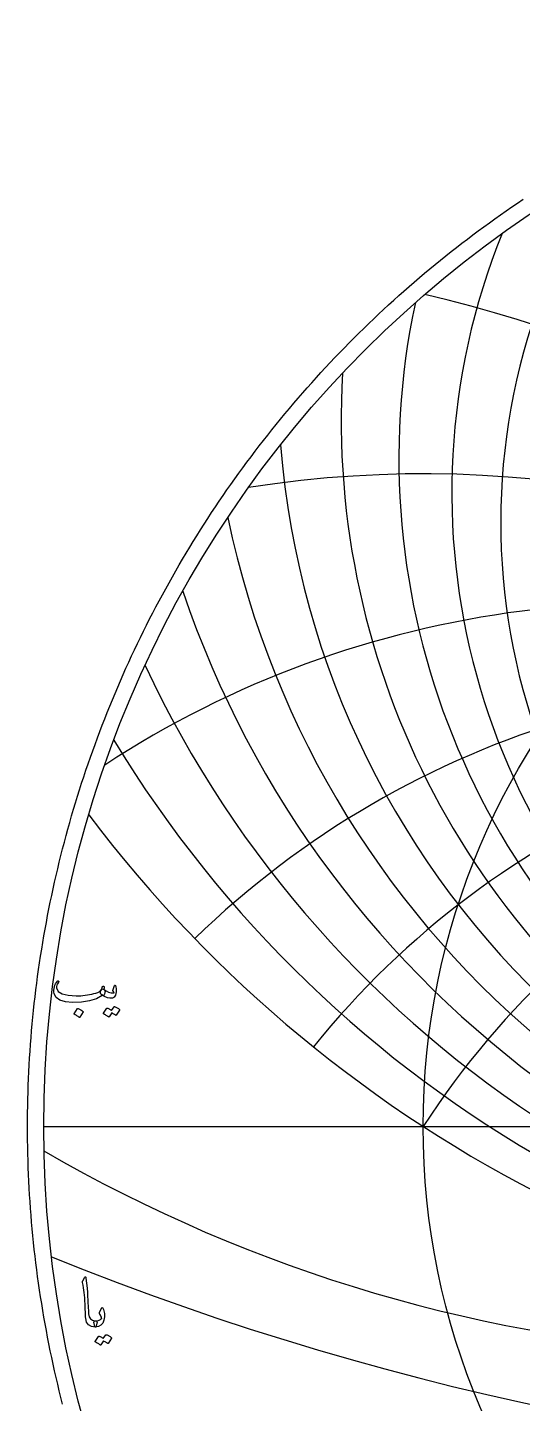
# Model space of a CAD drawing. Header units: millimetres. Extents: x -78 to 78, y -78 to 80.
# Drawn here: x -77.6 to -43.2, y -19.3 to 76.5 of the extents above; entities that cross this region are included whole.
import ezdxf

# ---------------------------------------------------------------- set-up
doc = ezdxf.new("R2010")
doc.units = ezdxf.units.MM
for name, color, linetype in [('CUT_OUTER', 1, 'Continuous'), ('ENGRAVE', 7, 'Continuous'), ('ENGRAVE_FINE', 8, 'Continuous'), ('TEXT', 5, 'Continuous')]:
    doc.layers.add(name, color=color, linetype=linetype)

msp = doc.modelspace()

# ---------------------------------------------------------------- linework, layer by layer
at = {"layer": 'CUT_OUTER'}
msp.add_lwpolyline([(-75.1815, -19.323), (-75.2987, -18.8613), (-75.413, -18.399), (-75.5245, -17.9359), (-75.6331, -17.4721), (-75.7389, -17.0077), (-75.8418, -16.5427), (-75.9419, -16.077), (-76.0391, -15.6107), (-76.1335, -15.1439), (-76.2249, -14.6765), (-76.3136, -14.2085), (-76.3993, -13.74), (-76.4822, -13.2709), (-76.5622, -12.8014), (-76.6393, -12.3314), (-76.7135, -11.8609), (-76.7848, -11.39), (-76.8533, -10.9186), (-76.9188, -10.4468), (-76.9815, -9.9747), (-77.0412, -9.5021), (-77.0981, -9.0292), (-77.152, -8.556), (-77.2031, -8.0824), (-77.2512, -7.6086), (-77.2964, -7.1344), (-77.3388, -6.66), (-77.3782, -6.1853), (-77.4147, -5.7104), (-77.4483, -5.2353), (-77.4789, -4.76), (-77.5067, -4.2845), (-77.5315, -3.8089), (-77.5534, -3.3331), (-77.5724, -2.8572), (-77.5885, -2.3811), (-77.6016, -1.905), (-77.6118, -1.4288), (-77.6192, -0.9526), (-77.6235, -0.4763), (-77.625, 0), (-77.6235, 0.4763), (-77.6192, 0.9526), (-77.6118, 1.4288), (-77.6016, 1.905), (-77.5885, 2.3811), (-77.5724, 2.8572), (-77.5534, 3.3331), (-77.5315, 3.8089), (-77.5067, 4.2845), (-77.4789, 4.76), (-77.4483, 5.2353), (-77.4147, 5.7104), (-77.3782, 6.1853), (-77.3388, 6.66), (-77.2964, 7.1344), (-77.2512, 7.6086), (-77.2031, 8.0824), (-77.152, 8.556), (-77.0981, 9.0292), (-77.0412, 9.5021), (-76.9815, 9.9747), (-76.9188, 10.4468), (-76.8533, 10.9186), (-76.7848, 11.39), (-76.7135, 11.8609), (-76.6393, 12.3314), (-76.5622, 12.8014), (-76.4822, 13.2709), (-76.3993, 13.74), (-76.3136, 14.2085), (-76.2249, 14.6765), (-76.1335, 15.1439), (-76.0391, 15.6107), (-75.9419, 16.077), (-75.8418, 16.5427), (-75.7389, 17.0077), (-75.6331, 17.4721), (-75.5245, 17.9359), (-75.413, 18.399), (-75.2987, 18.8613), (-75.1815, 19.323), (-75.0615, 19.7839), (-74.9387, 20.2441), (-74.8131, 20.7036), (-74.6847, 21.1622), (-74.5534, 21.6201), (-74.4194, 22.0771), (-74.2825, 22.5333), (-74.1428, 22.9887), (-74.0004, 23.4432), (-73.8551, 23.8968), (-73.7071, 24.3495), (-73.5563, 24.8013), (-73.4028, 25.2522), (-73.2464, 25.7021), (-73.0874, 26.1511), (-72.9255, 26.599), (-72.7609, 27.046), (-72.5936, 27.4919), (-72.4236, 27.9369), (-72.2508, 28.3807), (-72.0753, 28.8235), (-71.8971, 29.2652), (-71.7161, 29.7058), (-71.5325, 30.1453), (-71.3462, 30.5836), (-71.1572, 31.0208), (-70.9655, 31.4569), (-70.7712, 31.8917), (-70.5742, 32.3253), (-70.3745, 32.7578), (-70.1722, 33.189), (-69.9672, 33.6189), (-69.7596, 34.0476), (-69.5494, 34.475), (-69.3365, 34.9011), (-69.1211, 35.3259), (-68.903, 35.7493), (-68.6824, 36.1714), (-68.4591, 36.5922), (-68.2333, 37.0115), (-68.0049, 37.4295), (-67.774, 37.8461), (-67.5405, 38.2612), (-67.3045, 38.6749), (-67.0659, 39.0872), (-66.8248, 39.4979), (-66.5812, 39.9072), (-66.3351, 40.315), (-66.0864, 40.7213), (-65.8353, 41.126), (-65.5818, 41.5292), (-65.3257, 41.9308), (-65.0672, 42.3309), (-64.8062, 42.7293), (-64.5428, 43.1261), (-64.277, 43.5214), (-64.0087, 43.9149), (-63.7381, 44.3069), (-63.465, 44.6971), (-63.1896, 45.0857), (-62.9117, 45.4726), (-62.6315, 45.8577), (-62.349, 46.2412), (-62.0641, 46.6229), (-61.7768, 47.0028), (-61.4873, 47.381), (-61.1954, 47.7574), (-60.9012, 48.1319), (-60.6047, 48.5047), (-60.306, 48.8757), (-60.0049, 49.2448), (-59.7016, 49.612), (-59.3961, 49.9774), (-59.0883, 50.3409), (-58.7783, 50.7025), (-58.4661, 51.0622), (-58.1517, 51.42), (-57.8351, 51.7759), (-57.5163, 52.1298), (-57.1954, 52.4817), (-56.8723, 52.8317), (-56.547, 53.1796), (-56.2197, 53.5256), (-55.8902, 53.8695), (-55.5586, 54.2115), (-55.2249, 54.5513), (-54.8892, 54.8892), (-54.5513, 55.2249), (-54.2115, 55.5586), (-53.8695, 55.8902), (-53.5256, 56.2197), (-53.1796, 56.547), (-52.8317, 56.8723), (-52.4817, 57.1954), (-52.1298, 57.5163), (-51.7759, 57.8351), (-51.42, 58.1517), (-51.0622, 58.4661), (-50.7025, 58.7783), (-50.3409, 59.0883), (-49.9774, 59.3961), (-49.612, 59.7016), (-49.2448, 60.0049), (-48.8757, 60.306), (-48.5047, 60.6047), (-48.1319, 60.9012), (-47.7574, 61.1954), (-47.381, 61.4873), (-47.0028, 61.7768), (-46.6229, 62.0641), (-46.2412, 62.349), (-45.8577, 62.6315), (-45.4726, 62.9117), (-45.0857, 63.1896), (-44.6971, 63.465), (-44.3069, 63.7381), (-43.9149, 64.0087), (-43.5214, 64.277), (-43.1261, 64.5428)], dxfattribs=at)
at = {"layer": 'ENGRAVE'}
msp.add_lwpolyline([(-76.5, 0), (76.5, 0)], dxfattribs=at)
for radius in [76.5, 50.0761]:
    msp.add_circle((0, 0), radius, dxfattribs=at)
for centre, radius, start, end in [((0, 52.2707), 60.202, 184.595622, 355.404378), ((0, -32.5198), 59.7089, 33, 147), ((0, -32.5198), 59.7089, 33, 147), ((0, 77.1104), 91.9436, 217.070295, 322.929705), ((-23.8481, 89.0025), 104.8704, 239.875199, 267.323307)]:
    msp.add_arc(centre, radius, start, end, dxfattribs=at)
at = {"layer": 'ENGRAVE_FINE'}
for centre, radius, start, end in [((0, 42.055), 44.6794, 146.258009, 33.741991), ((0, 44.1438), 48.0849, 157.98396, 22.01604), ((-71.1583, -32.5198), 92.8905, 12.306911, 76.81627), ((-71.1583, -32.5198), 92.8905, 12.306911, 76.81627), ((0, 46.5083), 51.7715, 167.906186, 12.093814), ((0, 49.197), 55.7897, 176.664202, 3.335798), ((-50.1017, -32.5198), 77.9444, 15.72862, 98.962673), ((-50.1017, -32.5198), 77.9444, 15.72862, 98.962673), ((0, 55.8067), 65.0877, 191.904364, 348.095636), ((-34.4729, -32.5198), 68.9459, 19.409554, 123.219246), ((-34.4729, -32.5198), 68.9459, 19.409554, 123.219246), ((0, 59.9043), 70.5483, 198.724544, 341.275456), ((0, 64.6942), 76.7164, 205.149698, 334.850302), ((-21.7323, -32.5198), 63.5409, 23.435256, 134.139707), ((-21.7323, -32.5198), 63.5409, 23.435256, 134.139707), ((-10.5283, -32.5198), 60.63, 27.916334, 141.112561), ((-10.5283, -32.5198), 60.63, 27.916334, 141.112561), ((0, 70.3503), 83.7681, 211.247898, 328.752102), ((0, 178.2403), 202.1254, 247.925664, 292.074336)]:
    msp.add_arc(centre, radius, start, end, dxfattribs=at)
at = {"layer": 'TEXT'}
for points in [[(-72.316, 9.5412), (-72.3113, 9.5388), (-72.3069, 9.5364), (-72.3028, 9.534), (-72.2991, 9.5316), (-72.2953, 9.5289), (-72.2912, 9.5255), (-72.2869, 9.5216), (-72.2822, 9.5171), (-72.2433, 9.4713), (-72.2279, 9.4061), (-72.236, 9.3217), (-72.2677, 9.2179), (-72.297, 9.1549), (-72.3268, 9.1153), (-72.3573, 9.0994), (-72.3884, 9.1069), (-72.404, 9.1144), (-72.4173, 9.1178), (-72.4282, 9.1169), (-72.4366, 9.1117), (-72.8323, 8.8952), (-73.3053, 8.7426), (-73.8554, 8.6539), (-74.4828, 8.6291), (-74.9901, 8.6726), (-75.3731, 8.7884), (-75.6319, 8.9766), (-75.7664, 9.2372), (-75.7872, 9.3603), (-75.7918, 9.4833), (-75.78, 9.6064), (-75.7519, 9.7294), (-75.7136, 9.8383), (-75.6663, 9.9381), (-75.6099, 10.0289), (-75.5444, 10.1107), (-75.5321, 10.1209), (-75.5191, 10.1276), (-75.5055, 10.1306), (-75.4913, 10.13), (-75.4781, 10.1242), (-75.4672, 10.1167), (-75.4588, 10.1074), (-75.4527, 10.0962), (-75.45, 10.0853), (-75.4515, 10.0721), (-75.4573, 10.0564), (-75.4672, 10.0383), (-75.5372, 9.9357), (-75.583, 9.8356), (-75.6048, 9.7379), (-75.6023, 9.6426), (-75.4877, 9.4037), (-75.2211, 9.2324), (-74.8025, 9.1286), (-74.2318, 9.0924), (-74.0751, 9.0948), (-73.9187, 9.1021), (-73.7627, 9.1141), (-73.6069, 9.131), (-73.4523, 9.1527), (-73.2998, 9.1793), (-73.1495, 9.2107), (-73.0012, 9.2469), (-72.8574, 9.2879), (-72.7394, 9.3289), (-72.6474, 9.3699), (-72.5814, 9.4109), (-72.5559, 9.4326), (-72.5325, 9.4592), (-72.5113, 9.4906), (-72.4921, 9.5267), (-72.4742, 9.5672), (-72.4565, 9.6112), (-72.4392, 9.6589), (-72.4221, 9.7101), (-72.4155, 9.7258), (-72.4052, 9.7391), (-72.3914, 9.7499), (-72.3739, 9.7584), (-72.3552, 9.7629), (-72.3377, 9.762), (-72.3214, 9.7557), (-72.3063, 9.7439), (-72.2942, 9.7276), (-72.287, 9.7077), (-72.2846, 9.6842), (-72.287, 9.657)], [(-72.4607, 9.1552), (-72.5132, 9.2049), (-72.5404, 9.2674), (-72.5422, 9.3425), (-72.5186, 9.4302), (-72.4677, 9.509), (-72.4209, 9.5569), (-72.3784, 9.5741), (-72.3401, 9.5605), (-72.1591, 9.4408), (-71.9782, 9.3566), (-71.7972, 9.3081), (-71.6162, 9.2951), (-71.6099, 9.2963), (-71.6054, 9.2999), (-71.6027, 9.306), (-71.6017, 9.3144), (-71.6063, 9.3304), (-71.6198, 9.3542), (-71.6425, 9.3859), (-71.6741, 9.4254), (-71.6802, 9.4375), (-71.6838, 9.4495), (-71.685, 9.4616), (-71.6838, 9.4737), (-71.568, 9.8066), (-71.5625, 9.8193), (-71.5559, 9.8284), (-71.5481, 9.8338), (-71.539, 9.8356), (-71.53, 9.8341), (-71.5221, 9.8296), (-71.5155, 9.822), (-71.5101, 9.8115), (-71.4739, 9.7032), (-71.4521, 9.5955), (-71.4449, 9.4884), (-71.4521, 9.382), (-71.4757, 9.2496), (-71.5076, 9.1419), (-71.5481, 9.0589), (-71.5969, 9.0007), (-71.634, 8.9688), (-71.6681, 8.9452), (-71.6992, 8.9302), (-71.7272, 8.9235), (-71.8889, 8.9199), (-72.065, 8.9573), (-72.2556, 9.0357), (-72.4607, 9.1552)], [(-74.1449, 8.1997), (-74.1389, 8.2057), (-74.1305, 8.2093), (-74.1196, 8.2105), (-74.1063, 8.2093), (-74.0125, 8.1713), (-73.9242, 8.1249), (-73.8412, 8.07), (-73.7637, 8.0066), (-73.7562, 7.997), (-73.7528, 7.9873), (-73.7538, 7.9777), (-73.7589, 7.968), (-73.9857, 7.6013), (-73.9941, 7.5925), (-74.005, 7.5904), (-74.0183, 7.5949), (-74.034, 7.6061), (-74.0475, 7.6157), (-74.0689, 7.6302), (-74.0982, 7.6495), (-74.1353, 7.6736), (-74.1808, 7.7026), (-74.2354, 7.7364), (-74.2991, 7.775), (-74.3718, 7.8184), (-74.3814, 7.8257), (-74.3862, 7.8329), (-74.3862, 7.8401), (-74.3814, 7.8474)], [(-71.6017, 8.3348), (-71.5957, 8.3408), (-71.5873, 8.3444), (-71.5764, 8.3456), (-71.5631, 8.3444), (-71.5156, 8.3266), (-71.4696, 8.307), (-71.4252, 8.2856), (-71.3822, 8.2624), (-71.3404, 8.2371), (-71.2995, 8.2093), (-71.2596, 8.1791), (-71.2205, 8.1466), (-71.213, 8.1366), (-71.2096, 8.1261), (-71.2106, 8.1149), (-71.2157, 8.1031), (-71.4473, 7.7364), (-71.4537, 7.7315), (-71.463, 7.7315), (-71.4754, 7.7364), (-71.4908, 7.746), (-71.5013, 7.7549), (-71.5185, 7.7671), (-71.5423, 7.7827), (-71.5728, 7.8015), (-71.6102, 7.824), (-71.6548, 7.8504), (-71.7067, 7.8807), (-71.7658, 7.9149), (-71.9492, 7.6302), (-71.9576, 7.6215), (-71.9685, 7.6193), (-71.9818, 7.6239), (-71.9975, 7.635), (-72.011, 7.6447), (-72.0324, 7.6592), (-72.0617, 7.6785), (-72.0988, 7.7026), (-72.1443, 7.7315), (-72.1989, 7.7653), (-72.2626, 7.8039), (-72.3353, 7.8474), (-72.3428, 7.8546), (-72.3461, 7.8618), (-72.3452, 7.8691), (-72.3401, 7.8763), (-72.1036, 8.2286), (-72.0976, 8.2346), (-72.0892, 8.2383), (-72.0783, 8.2395), (-72.065, 8.2383), (-72.0246, 8.2251), (-71.9854, 8.2099), (-71.9474, 8.1926), (-71.9106, 8.1731), (-71.875, 8.1518), (-71.8406, 8.1291), (-71.8074, 8.1048), (-71.7755, 8.079)], [(-73.626, -10.4875), (-73.6166, -10.473), (-73.6079, -10.4633), (-73.5998, -10.4585), (-73.5922, -10.4585), (-73.5807, -10.4648), (-73.5705, -10.4838), (-73.5614, -10.5155), (-73.5536, -10.5599), (-73.5138, -10.9203), (-73.4812, -11.2536), (-73.4559, -11.5597), (-73.4378, -11.8387), (-73.4262, -12.0773), (-73.4155, -12.2911), (-73.4057, -12.4802), (-73.3968, -12.6446), (-73.3891, -12.7842), (-73.3829, -12.8992), (-73.3782, -12.9893), (-73.375, -13.0548), (-73.3322, -13.2508), (-73.2375, -13.395), (-73.0909, -13.4873), (-72.8925, -13.5277), (-72.8373, -13.5422), (-72.802, -13.576), (-72.7866, -13.6291), (-72.7911, -13.7015), (-72.8137, -13.8155), (-72.8382, -13.8969), (-72.8644, -13.9458), (-72.8925, -13.962), (-73.1718, -13.9252), (-73.3775, -13.8149), (-73.5096, -13.6309), (-73.5681, -13.3733), (-73.5773, -13.2501), (-73.5856, -13.1266), (-73.593, -13.0028), (-73.5994, -12.8787), (-73.6053, -12.7542), (-73.6109, -12.6295), (-73.6162, -12.5045), (-73.6212, -12.3792), (-73.6302, -12.1402), (-73.6429, -11.925), (-73.6592, -11.7336), (-73.6791, -11.566), (-73.7026, -11.4051), (-73.7297, -11.2337), (-73.7605, -11.0516), (-73.7949, -10.8591), (-73.7994, -10.8244), (-73.7985, -10.7927), (-73.7922, -10.764), (-73.7804, -10.7384)], [(-72.6029, -12.9438), (-72.4678, -12.6446), (-72.4479, -12.6117), (-72.4268, -12.6), (-72.4045, -12.6093), (-72.3809, -12.6398), (-72.3375, -12.731), (-72.3037, -12.8262), (-72.2796, -12.9253), (-72.2651, -13.0283), (-72.2606, -13.1358), (-72.2663, -13.2484), (-72.2823, -13.3662), (-72.3085, -13.4891), (-72.3885, -13.696), (-72.5124, -13.8438), (-72.6804, -13.9325), (-72.8925, -13.962), (-72.9169, -13.9467), (-72.9419, -13.9005), (-72.9676, -13.8236), (-72.9938, -13.7159), (-73.0014, -13.6583), (-72.9998, -13.611), (-72.9893, -13.5739), (-72.9697, -13.547), (-72.954, -13.5368), (-72.9359, -13.5301), (-72.9154, -13.5271), (-72.8925, -13.5277), (-72.7589, -13.5235), (-72.6427, -13.4964), (-72.5441, -13.4463), (-72.463, -13.3733), (-72.4594, -13.3676), (-72.4581, -13.36), (-72.4594, -13.3507), (-72.463, -13.3395), (-72.482, -13.2714), (-72.51, -13.202), (-72.5471, -13.1314), (-72.5933, -13.0596), (-72.6083, -13.0325), (-72.615, -13.0041), (-72.6132, -12.9746), (-72.6029, -12.9438)], [(-72.1734, -14.5074), (-72.1674, -14.5013), (-72.1589, -14.4977), (-72.1481, -14.4965), (-72.1348, -14.4977), (-72.0873, -14.5155), (-72.0413, -14.5351), (-71.9968, -14.5565), (-71.9538, -14.5797), (-71.9121, -14.6051), (-71.8712, -14.6328), (-71.8312, -14.663), (-71.7922, -14.6956), (-71.7846, -14.7055), (-71.7813, -14.7161), (-71.7822, -14.7272), (-71.7874, -14.739), (-72.019, -15.1058), (-72.0253, -15.1106), (-72.0347, -15.1106), (-72.047, -15.1058), (-72.0624, -15.0961), (-72.073, -15.0872), (-72.0902, -15.075), (-72.114, -15.0595), (-72.1445, -15.0406), (-72.1819, -15.0181), (-72.2265, -14.9918), (-72.2784, -14.9614), (-72.3375, -14.9272), (-72.5209, -15.2119), (-72.5293, -15.2207), (-72.5402, -15.2228), (-72.5535, -15.2183), (-72.5691, -15.2071), (-72.5827, -15.1975), (-72.6041, -15.183), (-72.6334, -15.1637), (-72.6705, -15.1395), (-72.716, -15.1106), (-72.7706, -15.0768), (-72.8343, -15.0382), (-72.9069, -14.9948), (-72.9145, -14.9875), (-72.9178, -14.9803), (-72.9169, -14.9731), (-72.9118, -14.9658), (-72.6753, -14.6135), (-72.6693, -14.6075), (-72.6608, -14.6039), (-72.65, -14.6027), (-72.6367, -14.6039), (-72.5963, -14.617), (-72.5571, -14.6322), (-72.5191, -14.6496), (-72.4823, -14.669), (-72.4467, -14.6903), (-72.4123, -14.7131), (-72.3791, -14.7373), (-72.3472, -14.7631)]]:
    msp.add_lwpolyline(points, close=True, dxfattribs=at)

doc.saveas('drawing.dxf')
